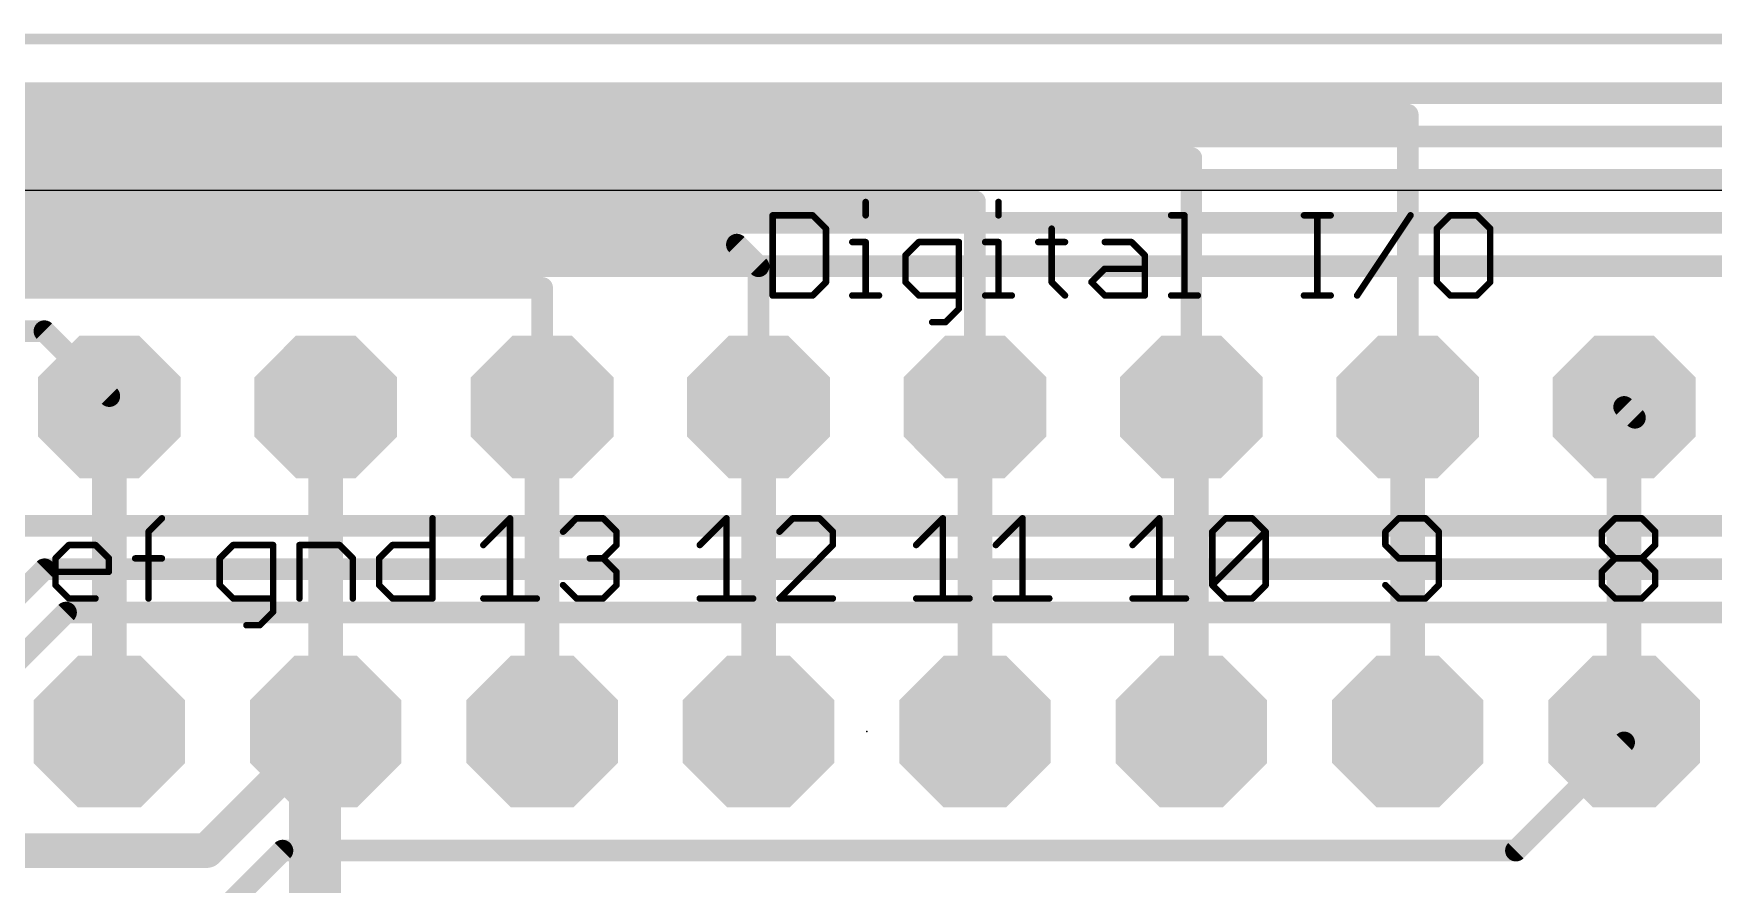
# Model space of a CAD drawing. Extents: x -0.4 to 91.5, y -0.3 to 57.4.
# Drawn here: x 34.67 to 54.39, y 46.97 to 56.96 of the extents above; entities that cross this region are included whole.
import ezdxf

# ---------------------------------------------------------------- set-up
doc = ezdxf.new("R2010")
doc.units = 0
for name, color, linetype in [('1', 12, 'CONTINUOUS'), ('16', 132, 'CONTINUOUS'), ('17', 110, 'CONTINUOUS'), ('20', 53, 'CONTINUOUS'), ('21', 253, 'CONTINUOUS'), ('22', 253, 'CONTINUOUS'), ('23', 53, 'CONTINUOUS'), ('51', 253, 'CONTINUOUS')]:
    doc.layers.add(name, color=color, linetype=linetype)

# ---------------------------------------------------------------- blocks, each defined once
blk = doc.blocks.new('RECT')
blk.add_solid([(-0.5, -0.5), (0.5, -0.5), (-0.5, 0.5), (0.5, 0.5)])
blk = doc.blocks.new('OCTAGONP')
at = {"const_width": 0.5}
blk.add_lwpolyline([(-0.25, -0.1036), (-0.25, 0.1036), (-0.1036, 0.25), (0.1036, 0.25), (0.25, 0.1036), (0.25, -0.1036), (0.1036, -0.25), (-0.1036, -0.25), (-0.25, -0.1036), (-0.25, 0.1036)], dxfattribs=at)
blk = doc.blocks.new('ROUNDP')
at = {"const_width": 0.5}
blk.add_lwpolyline([(0, -0.25, 1), (0, 0.25, 1), (0, -0.25)], format="xyb", dxfattribs=at)

msp = doc.modelspace()

# ---------------------------------------------------------------- linework, layer by layer
at = {"layer": '1'}
for points, const_width in [([(25.908, 56.261), (74.422, 56.261)], 0.254), ([(26.162, 55.753), (72.136, 55.753)], 0.254), ([(26.416, 55.245), (68.834, 55.245)], 0.254), ([(26.924, 54.737), (66.548, 54.737)], 0.254), ([(27.178, 54.229), (63.754, 54.229)], 0.254), ([(35.56, 52.578), (35.56, 52.705)], 0.4064), ([(40.64, 52.578), (40.64, 52.705)], 0.4064), ([(50.8, 52.578), (50.8, 52.705)], 0.4064), ([(35.56, 52.578), (35.56, 48.768)], 0.4064), ([(38.1, 48.768), (38.1, 52.578)], 0.4064), ([(40.64, 52.578), (40.64, 48.768)], 0.4064), ([(43.18, 52.578), (43.18, 48.768)], 0.4064), ([(45.72, 52.578), (45.72, 48.768)], 0.4064), ([(48.26, 52.578), (48.26, 48.768)], 0.4064), ([(50.8, 52.578), (50.8, 48.768)], 0.4064), ([(53.34, 52.451), (53.34, 52.578)], 0.4064), ([(53.34, 48.768), (53.34, 52.451)], 0.4064), ([(53.467, 52.451), (53.34, 52.578)], 0.254), ([(53.34, 52.451), (53.086, 52.451)], 0.254), ([(53.34, 52.451), (53.467, 52.451)], 0.254), ([(53.467, 52.451), (53.594, 52.451)], 0.254), ([(38.1, 48.768), (36.703, 47.371)], 0.4064), ([(52.07, 47.371), (53.34, 48.641)], 0.254), ([(53.34, 48.641), (53.34, 48.768)], 0.254), ([(36.703, 47.371), (33.528, 47.371)], 0.4064), ([(36.83, 46.609), (37.592, 47.371)], 0.254), ([(37.592, 47.371), (52.07, 47.371)], 0.254)]:
    msp.add_lwpolyline(points, dxfattribs=dict(at, const_width=const_width))
for points, const_width in [([(35.6616, 52.705, 1), (35.4584, 52.705)], 0.2032), ([(40.7416, 52.705, 1), (40.5384, 52.705)], 0.2032), ([(50.9016, 52.705, 1), (50.6984, 52.705)], 0.2032), ([(35.6616, 52.578, 1), (35.4584, 52.578)], 0.2032), ([(35.4584, 52.578, 1), (35.6616, 52.578)], 0.2032), ([(38.2016, 52.578, 1), (37.9984, 52.578)], 0.2032), ([(40.7416, 52.578, 1), (40.5384, 52.578)], 0.2032), ([(40.5384, 52.578, 1), (40.7416, 52.578)], 0.2032), ([(43.2816, 52.578, 1), (43.0784, 52.578)], 0.2032), ([(45.8216, 52.578, 1), (45.6184, 52.578)], 0.2032), ([(48.3616, 52.578, 1), (48.1584, 52.578)], 0.2032), ([(50.9016, 52.578, 1), (50.6984, 52.578)], 0.2032), ([(50.6984, 52.578, 1), (50.9016, 52.578)], 0.2032), ([(53.4416, 52.578, 1), (53.2384, 52.578)], 0.2032), ([(53.4416, 52.451, 1), (53.2384, 52.451)], 0.2032), ([(53.3849, 52.6229, 1), (53.2951, 52.5331)], 0.127), ([(53.086, 52.5145, 1), (53.086, 52.3875)], 0.127), ([(53.2384, 52.451, 1), (53.4416, 52.451)], 0.2032), ([(53.34, 52.5145, 1), (53.34, 52.3875)], 0.127), ([(53.34, 52.3875, 1), (53.34, 52.5145)], 0.127), ([(53.467, 52.5145, 1), (53.467, 52.3875)], 0.127), ([(53.4221, 52.4061, 1), (53.5119, 52.4959)], 0.127), ([(53.467, 52.3875, 1), (53.467, 52.5145)], 0.127), ([(53.594, 52.3875, 1), (53.594, 52.5145)], 0.127), ([(38.1718, 48.6962, 1), (38.0282, 48.8398)], 0.2032), ([(35.4584, 48.768, 1), (35.6616, 48.768)], 0.2032), ([(37.9984, 48.768, 1), (38.2016, 48.768)], 0.2032), ([(40.5384, 48.768, 1), (40.7416, 48.768)], 0.2032), ([(43.0784, 48.768, 1), (43.2816, 48.768)], 0.2032), ([(45.6184, 48.768, 1), (45.8216, 48.768)], 0.2032), ([(48.1584, 48.768, 1), (48.3616, 48.768)], 0.2032), ([(50.6984, 48.768, 1), (50.9016, 48.768)], 0.2032), ([(53.2384, 48.768, 1), (53.4416, 48.768)], 0.2032), ([(53.4035, 48.768, 1), (53.2765, 48.768)], 0.127), ([(53.2765, 48.641, 1), (53.4035, 48.641)], 0.127), ([(53.3849, 48.5961, 1), (53.2951, 48.6859)], 0.127), ([(36.6312, 47.4428, 1), (36.7748, 47.2992)], 0.2032), ([(36.703, 47.2694, 1), (36.703, 47.4726)], 0.2032), ([(37.592, 47.4345, 1), (37.592, 47.3075)], 0.127), ([(37.6369, 47.3261, 1), (37.5471, 47.4159)], 0.127), ([(52.0251, 47.4159, 1), (52.1149, 47.3261)], 0.127), ([(52.07, 47.3075, 1), (52.07, 47.4345)], 0.127)]:
    msp.add_lwpolyline(points, format="xyb", dxfattribs=dict(at, const_width=const_width))
at = {"layer": '16'}
for points, const_width in [([(25.4, 56.007), (50.8, 56.007)], 0.254), ([(50.8, 56.007), (50.8, 52.578)], 0.254), ([(25.654, 55.499), (48.26, 55.499)], 0.254), ([(48.26, 55.499), (48.26, 52.578)], 0.254), ([(25.908, 54.991), (45.72, 54.991)], 0.254), ([(45.72, 54.991), (45.72, 52.578)], 0.254), ([(26.162, 54.483), (42.926, 54.483)], 0.254), ([(42.926, 54.483), (43.18, 54.229)], 0.254), ([(43.18, 54.229), (43.18, 52.578)], 0.254), ([(26.416, 53.975), (40.64, 53.975)], 0.254), ([(40.64, 53.975), (40.64, 52.578)], 0.254), ([(26.924, 53.467), (34.798, 53.467)], 0.254), ([(34.798, 53.467), (35.56, 52.705)], 0.254), ([(35.56, 52.705), (35.56, 52.578)], 0.254), ([(40.64, 52.578), (40.64, 52.451)], 0.254), ([(43.18, 52.578), (43.18, 52.451)], 0.254), ([(34.417, 51.181), (56.134, 51.181)], 0.254), ([(33.782, 49.657), (34.798, 50.673)], 0.254), ([(34.798, 50.673), (58.166, 50.673)], 0.254), ([(34.29, 49.403), (35.052, 50.165)], 0.254), ([(35.052, 50.165), (60.198, 50.165)], 0.254), ([(37.973, 48.895), (38.1, 49.022)], 0.6096), ([(38.1, 49.022), (38.1, 48.768)], 0.6096), ([(37.973, 45.339), (37.973, 48.895)], 0.6096)]:
    msp.add_lwpolyline(points, dxfattribs=dict(at, const_width=const_width))
for points, const_width in [([(50.8635, 56.007, 1), (50.7365, 56.007)], 0.127), ([(50.8, 55.9435, 1), (50.8, 56.0705)], 0.127), ([(48.3235, 55.499, 1), (48.1965, 55.499)], 0.127), ([(48.26, 55.4355, 1), (48.26, 55.5625)], 0.127), ([(45.7835, 54.991, 1), (45.6565, 54.991)], 0.127), ([(45.72, 54.9275, 1), (45.72, 55.0545)], 0.127), ([(42.9709, 54.5279, 1), (42.8811, 54.4381)], 0.127), ([(42.926, 54.4195, 1), (42.926, 54.5465)], 0.127), ([(43.2435, 54.229, 1), (43.1165, 54.229)], 0.127), ([(43.1351, 54.1841, 1), (43.2249, 54.2739)], 0.127), ([(40.7035, 53.975, 1), (40.5765, 53.975)], 0.127), ([(40.64, 53.9115, 1), (40.64, 54.0385)], 0.127), ([(34.8429, 53.5119, 1), (34.7531, 53.4221)], 0.127), ([(34.798, 53.4035, 1), (34.798, 53.5305)], 0.127), ([(35.6235, 52.705, 1), (35.4965, 52.705)], 0.127), ([(35.5151, 52.6601, 1), (35.6049, 52.7499)], 0.127), ([(40.7035, 52.578, 1), (40.5765, 52.578)], 0.127), ([(43.2435, 52.578, 1), (43.1165, 52.578)], 0.127), ([(35.4965, 52.578, 1), (35.6235, 52.578)], 0.127), ([(40.5765, 52.578, 1), (40.7035, 52.578)], 0.127), ([(40.5765, 52.451, 1), (40.7035, 52.451)], 0.127), ([(43.1165, 52.578, 1), (43.2435, 52.578)], 0.127), ([(43.1165, 52.451, 1), (43.2435, 52.451)], 0.127), ([(45.6565, 52.578, 1), (45.7835, 52.578)], 0.127), ([(48.1965, 52.578, 1), (48.3235, 52.578)], 0.127), ([(50.7365, 52.578, 1), (50.8635, 52.578)], 0.127), ([(34.798, 50.7365, 1), (34.798, 50.6095)], 0.127), ([(34.8429, 50.6281, 1), (34.7531, 50.7179)], 0.127), ([(35.052, 50.2285, 1), (35.052, 50.1015)], 0.127), ([(35.0969, 50.1201, 1), (35.0071, 50.2099)], 0.127), ([(38.2524, 49.022, 1), (37.9476, 49.022)], 0.3048), ([(38.2078, 48.9142, 1), (37.9922, 49.1298)], 0.3048), ([(37.8652, 49.0028, 1), (38.0808, 48.7872)], 0.3048), ([(38.1254, 48.895, 1), (37.8206, 48.895)], 0.3048), ([(37.9476, 48.768, 1), (38.2524, 48.768)], 0.3048)]:
    msp.add_lwpolyline(points, format="xyb", dxfattribs=dict(at, const_width=const_width))
at = {"layer": '20', "const_width": 0.127}
msp.add_lwpolyline([(12.7, 56.896), (78.74, 56.896)], dxfattribs=at)
at = {"layer": '21', "const_width": 0.0762}
for points in [[(44.4374, 54.9835), (44.4374, 54.8267)], [(45.9966, 54.9835), (45.9966, 54.8267)], [(43.3451, 54.8267), (43.3451, 53.8861)], [(43.8154, 54.8267), (43.3451, 54.8267)], [(43.9722, 54.6699), (43.8154, 54.8267)], [(48.0227, 54.8267), (48.1795, 54.8267)], [(48.1795, 54.8267), (48.1795, 53.8861)], [(49.5819, 54.8267), (49.8954, 54.8267)], [(49.7387, 53.8861), (49.7387, 54.8267)], [(50.2056, 53.8861), (50.8326, 54.8267)], [(51.2979, 54.8267), (51.1411, 54.6699)], [(51.6114, 54.8267), (51.2979, 54.8267)], [(51.7682, 54.6699), (51.6114, 54.8267)], [(43.9722, 54.0429), (43.9722, 54.6699)], [(46.6203, 54.6699), (46.6203, 54.0429)], [(51.1411, 54.6699), (51.1411, 54.0429)], [(51.7682, 54.0429), (51.7682, 54.6699)], [(44.2806, 54.5132), (44.4374, 54.5132)], [(44.4374, 54.5132), (44.4374, 53.8861)], [(45.0611, 54.5132), (44.9043, 54.3564)], [(45.5314, 54.5132), (45.0611, 54.5132)], [(45.5314, 53.7293), (45.5314, 54.5132)], [(45.8398, 54.5132), (45.9966, 54.5132)], [(45.9966, 54.5132), (45.9966, 53.8861)], [(46.4635, 54.5132), (46.777, 54.5132)], [(47.2439, 54.5132), (47.5575, 54.5132)], [(47.5575, 54.5132), (47.7142, 54.3564)], [(44.9043, 54.3564), (44.9043, 54.0429)], [(47.0872, 54.0429), (47.2439, 54.1996)], [(47.2439, 54.1996), (47.7142, 54.1996)], [(47.7142, 54.3564), (47.7142, 53.8861)], [(43.8154, 53.8861), (43.9722, 54.0429)], [(44.9043, 54.0429), (45.0611, 53.8861)], [(46.6203, 54.0429), (46.777, 53.8861)], [(47.2439, 53.8861), (47.0872, 54.0429)], [(51.1411, 54.0429), (51.2979, 53.8861)], [(51.6114, 53.8861), (51.7682, 54.0429)], [(43.3451, 53.8861), (43.8154, 53.8861)], [(44.2806, 53.8861), (44.5942, 53.8861)], [(45.0611, 53.8861), (45.5314, 53.8861)], [(45.8398, 53.8861), (46.1534, 53.8861)], [(47.7142, 53.8861), (47.2439, 53.8861)], [(48.0227, 53.8861), (48.3362, 53.8861)], [(49.5819, 53.8861), (49.8954, 53.8861)], [(51.2979, 53.8861), (51.6114, 53.8861)], [(45.3746, 53.5726), (45.5314, 53.7293)], [(45.2178, 53.5726), (45.3746, 53.5726)], [(36.0202, 51.1139), (36.177, 51.2707)], [(39.3537, 51.2707), (39.3537, 50.3301)], [(39.9501, 50.9572), (40.2636, 51.2707)], [(40.2636, 51.2707), (40.2636, 50.3301)], [(40.8856, 51.1139), (41.0423, 51.2707)], [(41.0423, 51.2707), (41.3559, 51.2707)], [(41.3559, 51.2707), (41.5127, 51.1139)], [(42.4901, 50.9572), (42.8036, 51.2707)], [(42.8036, 51.2707), (42.8036, 50.3301)], [(43.5823, 51.2707), (43.4256, 51.1139)], [(43.8959, 51.2707), (43.5823, 51.2707)], [(44.0526, 51.1139), (43.8959, 51.2707)], [(45.0301, 50.9572), (45.3436, 51.2707)], [(45.3436, 51.2707), (45.3436, 50.3301)], [(45.9656, 50.9572), (46.2791, 51.2707)], [(46.2791, 51.2707), (46.2791, 50.3301)], [(47.5701, 50.9572), (47.8836, 51.2707)], [(47.8836, 51.2707), (47.8836, 50.3301)], [(48.5056, 51.1139), (48.6623, 51.2707)], [(48.6623, 51.2707), (48.9759, 51.2707)], [(48.9759, 51.2707), (49.1327, 51.1139)], [(50.6943, 51.2707), (50.5376, 51.1139)], [(51.0079, 51.2707), (50.6943, 51.2707)], [(51.1647, 51.1139), (51.0079, 51.2707)], [(53.0776, 51.1139), (53.2343, 51.2707)], [(53.2343, 51.2707), (53.5479, 51.2707)], [(53.5479, 51.2707), (53.7047, 51.1139)], [(36.0202, 50.3301), (36.0202, 51.1139)], [(41.5127, 51.1139), (41.5127, 50.9572)], [(44.0526, 50.9572), (44.0526, 51.1139)], [(48.5056, 50.4869), (48.5056, 51.1139)], [(48.5056, 50.4869), (49.1327, 51.1139)], [(49.1327, 51.1139), (49.1327, 50.4869)], [(50.5376, 51.1139), (50.5376, 50.9572)], [(51.1647, 50.4869), (51.1647, 51.1139)], [(53.0776, 50.9572), (53.0776, 51.1139)], [(53.7047, 51.1139), (53.7047, 50.9572)], [(34.9279, 50.8004), (35.0847, 50.9572)], [(35.0847, 50.9572), (35.3982, 50.9572)], [(35.3982, 50.9572), (35.555, 50.8004)], [(37.0123, 50.9572), (36.8555, 50.8004)], [(37.4826, 50.9572), (37.0123, 50.9572)], [(37.4826, 50.1733), (37.4826, 50.9572)], [(37.7911, 50.3301), (37.7911, 50.9572)], [(37.7911, 50.9572), (38.2614, 50.9572)], [(38.2614, 50.9572), (38.4181, 50.8004)], [(38.7266, 50.8004), (38.8833, 50.9572)], [(38.8833, 50.9572), (39.3537, 50.9572)], [(41.5127, 50.9572), (41.3559, 50.8004)], [(43.4256, 50.3301), (44.0526, 50.9572)], [(50.5376, 50.9572), (50.6943, 50.8004)], [(53.2343, 50.8004), (53.0776, 50.9572)], [(53.7047, 50.9572), (53.5479, 50.8004)], [(34.9279, 50.4869), (34.9279, 50.8004)], [(35.555, 50.6436), (34.9279, 50.6436)], [(35.555, 50.8004), (35.555, 50.6436)], [(35.8634, 50.8004), (36.177, 50.8004)], [(36.8555, 50.8004), (36.8555, 50.4869)], [(38.4181, 50.8004), (38.4181, 50.3301)], [(38.7266, 50.4869), (38.7266, 50.8004)], [(41.3559, 50.8004), (41.1991, 50.8004)], [(41.3559, 50.8004), (41.5127, 50.6436)], [(41.5127, 50.6436), (41.5127, 50.4869)], [(50.6943, 50.8004), (51.1647, 50.8004)], [(53.0776, 50.6436), (53.2343, 50.8004)], [(53.0776, 50.4869), (53.0776, 50.6436)], [(53.2343, 50.8004), (53.5479, 50.8004)], [(53.5479, 50.8004), (53.7047, 50.6436)], [(53.7047, 50.6436), (53.7047, 50.4869)], [(35.0847, 50.3301), (34.9279, 50.4869)], [(36.8555, 50.4869), (37.0123, 50.3301)], [(38.8833, 50.3301), (38.7266, 50.4869)], [(41.0423, 50.3301), (40.8856, 50.4869)], [(41.5127, 50.4869), (41.3559, 50.3301)], [(48.6623, 50.3301), (48.5056, 50.4869)], [(49.1327, 50.4869), (48.9759, 50.3301)], [(50.5376, 50.4869), (50.6943, 50.3301)], [(51.0079, 50.3301), (51.1647, 50.4869)], [(53.2343, 50.3301), (53.0776, 50.4869)], [(53.7047, 50.4869), (53.5479, 50.3301)], [(35.3982, 50.3301), (35.0847, 50.3301)], [(37.0123, 50.3301), (37.4826, 50.3301)], [(39.3537, 50.3301), (38.8833, 50.3301)], [(39.9501, 50.3301), (40.5771, 50.3301)], [(41.3559, 50.3301), (41.0423, 50.3301)], [(42.4901, 50.3301), (43.1171, 50.3301)], [(44.0526, 50.3301), (43.4256, 50.3301)], [(45.0301, 50.3301), (45.6571, 50.3301)], [(45.9656, 50.3301), (46.5926, 50.3301)], [(47.5701, 50.3301), (48.1971, 50.3301)], [(48.9759, 50.3301), (48.6623, 50.3301)], [(50.6943, 50.3301), (51.0079, 50.3301)], [(53.5479, 50.3301), (53.2343, 50.3301)], [(37.3258, 50.0166), (37.4826, 50.1733)], [(37.1691, 50.0166), (37.3258, 50.0166)]]:
    msp.add_lwpolyline(points, dxfattribs=at)
at = {"layer": '21', "const_width": 0.0381}
for points in [[(44.4564, 54.9835, 1), (44.4183, 54.9835)], [(46.0156, 54.9835, 1), (45.9775, 54.9835)], [(43.3642, 54.8267, 1), (43.3261, 54.8267)], [(43.3451, 54.8458, 1), (43.3451, 54.8077)], [(43.8289, 54.8402, 1), (43.8019, 54.8132)], [(43.8154, 54.8077, 1), (43.8154, 54.8458)], [(44.4183, 54.8267, 1), (44.4564, 54.8267)], [(45.9775, 54.8267, 1), (46.0156, 54.8267)], [(48.0227, 54.8458, 1), (48.0227, 54.8077)], [(48.1985, 54.8267, 1), (48.1604, 54.8267)], [(48.1795, 54.8077, 1), (48.1795, 54.8458)], [(49.5819, 54.8458, 1), (49.5819, 54.8077)], [(49.7577, 54.8267, 1), (49.7196, 54.8267)], [(49.8954, 54.8077, 1), (49.8954, 54.8458)], [(50.8485, 54.8161, 1), (50.8168, 54.8373)], [(51.2979, 54.8458, 1), (51.2979, 54.8077)], [(51.3113, 54.8132, 1), (51.2844, 54.8402)], [(51.6249, 54.8402, 1), (51.5979, 54.8132)], [(51.6114, 54.8077, 1), (51.6114, 54.8458)], [(43.9912, 54.6699, 1), (43.9531, 54.6699)], [(43.9587, 54.6565, 1), (43.9856, 54.6834)], [(46.6393, 54.6699, 1), (46.6012, 54.6699)], [(51.1601, 54.6699, 1), (51.122, 54.6699)], [(51.1276, 54.6834, 1), (51.1546, 54.6565)], [(51.7872, 54.6699, 1), (51.7491, 54.6699)], [(51.7547, 54.6565, 1), (51.7816, 54.6834)], [(44.2806, 54.5322, 1), (44.2806, 54.4941)], [(44.4564, 54.5132, 1), (44.4183, 54.5132)], [(44.4374, 54.4941, 1), (44.4374, 54.5322)], [(45.0611, 54.5322, 1), (45.0611, 54.4941)], [(45.0745, 54.4997, 1), (45.0476, 54.5266)], [(45.5504, 54.5132, 1), (45.5123, 54.5132)], [(45.5314, 54.4941, 1), (45.5314, 54.5322)], [(45.8398, 54.5322, 1), (45.8398, 54.4941)], [(46.0156, 54.5132, 1), (45.9775, 54.5132)], [(45.9966, 54.4941, 1), (45.9966, 54.5322)], [(46.4635, 54.5322, 1), (46.4635, 54.4941)], [(46.777, 54.4941, 1), (46.777, 54.5322)], [(47.2439, 54.5322, 1), (47.2439, 54.4941)], [(47.5709, 54.5266, 1), (47.544, 54.4997)], [(47.5575, 54.4941, 1), (47.5575, 54.5322)], [(44.9233, 54.3564, 1), (44.8852, 54.3564)], [(44.8908, 54.3699, 1), (44.9178, 54.3429)], [(47.2439, 54.2187, 1), (47.2439, 54.1806)], [(47.2574, 54.1862, 1), (47.2305, 54.2131)], [(47.7333, 54.3564, 1), (47.6952, 54.3564)], [(47.7008, 54.3429, 1), (47.7277, 54.3699)], [(47.7142, 54.1806, 1), (47.7142, 54.2187)], [(43.9531, 54.0429, 1), (43.9912, 54.0429)], [(43.9856, 54.0294, 1), (43.9587, 54.0563)], [(44.8852, 54.0429, 1), (44.9233, 54.0429)], [(44.9178, 54.0563, 1), (44.8908, 54.0294)], [(46.6012, 54.0429, 1), (46.6393, 54.0429)], [(46.6337, 54.0563, 1), (46.6068, 54.0294)], [(47.1006, 54.0563, 1), (47.0737, 54.0294)], [(47.0737, 54.0563, 1), (47.1006, 54.0294)], [(51.122, 54.0429, 1), (51.1601, 54.0429)], [(51.1546, 54.0563, 1), (51.1276, 54.0294)], [(51.7491, 54.0429, 1), (51.7872, 54.0429)], [(51.7816, 54.0294, 1), (51.7547, 54.0563)], [(43.3451, 53.9052, 1), (43.3451, 53.8671)], [(43.3261, 53.8861, 1), (43.3642, 53.8861)], [(43.8019, 53.8996, 1), (43.8289, 53.8726)], [(43.8154, 53.8671, 1), (43.8154, 53.9052)], [(44.2806, 53.9052, 1), (44.2806, 53.8671)], [(44.4183, 53.8861, 1), (44.4564, 53.8861)], [(44.5942, 53.8671, 1), (44.5942, 53.9052)], [(45.0611, 53.9052, 1), (45.0611, 53.8671)], [(45.0476, 53.8726, 1), (45.0745, 53.8996)], [(45.5314, 53.8671, 1), (45.5314, 53.9052)], [(45.8398, 53.9052, 1), (45.8398, 53.8671)], [(45.9775, 53.8861, 1), (46.0156, 53.8861)], [(46.1534, 53.8671, 1), (46.1534, 53.9052)], [(46.7636, 53.8726, 1), (46.7905, 53.8996)], [(47.2439, 53.9052, 1), (47.2439, 53.8671)], [(47.2305, 53.8726, 1), (47.2574, 53.8996)], [(47.6952, 53.8861, 1), (47.7333, 53.8861)], [(47.7142, 53.8671, 1), (47.7142, 53.9052)], [(48.0227, 53.9052, 1), (48.0227, 53.8671)], [(48.1604, 53.8861, 1), (48.1985, 53.8861)], [(48.3362, 53.8671, 1), (48.3362, 53.9052)], [(49.5819, 53.9052, 1), (49.5819, 53.8671)], [(49.7196, 53.8861, 1), (49.7577, 53.8861)], [(49.8954, 53.8671, 1), (49.8954, 53.9052)], [(50.1897, 53.8967, 1), (50.2214, 53.8755)], [(51.2979, 53.9052, 1), (51.2979, 53.8671)], [(51.2844, 53.8726, 1), (51.3113, 53.8996)], [(51.5979, 53.8996, 1), (51.6249, 53.8726)], [(51.6114, 53.8671, 1), (51.6114, 53.9052)], [(45.5123, 53.7293, 1), (45.5504, 53.7293)], [(45.5448, 53.7159, 1), (45.5179, 53.7428)], [(45.2178, 53.5916, 1), (45.2178, 53.5535)], [(45.3611, 53.586, 1), (45.3881, 53.5591)], [(45.3746, 53.5535, 1), (45.3746, 53.5916)], [(36.1904, 51.2572, 1), (36.1635, 51.2842)], [(39.3727, 51.2707, 1), (39.3346, 51.2707)], [(40.2826, 51.2707, 1), (40.2445, 51.2707)], [(40.2771, 51.2572, 1), (40.2501, 51.2842)], [(41.0423, 51.2898, 1), (41.0423, 51.2517)], [(41.0558, 51.2572, 1), (41.0289, 51.2842)], [(41.3694, 51.2842, 1), (41.3424, 51.2572)], [(41.3559, 51.2517, 1), (41.3559, 51.2898)], [(42.8226, 51.2707, 1), (42.7845, 51.2707)], [(42.8171, 51.2572, 1), (42.7901, 51.2842)], [(43.5823, 51.2898, 1), (43.5823, 51.2517)], [(43.5958, 51.2572, 1), (43.5689, 51.2842)], [(43.9094, 51.2842, 1), (43.8824, 51.2572)], [(43.8959, 51.2517, 1), (43.8959, 51.2898)], [(45.3626, 51.2707, 1), (45.3245, 51.2707)], [(45.3571, 51.2572, 1), (45.3301, 51.2842)], [(46.2982, 51.2707, 1), (46.2601, 51.2707)], [(46.2926, 51.2572, 1), (46.2656, 51.2842)], [(47.9026, 51.2707, 1), (47.8645, 51.2707)], [(47.8971, 51.2572, 1), (47.8701, 51.2842)], [(48.6623, 51.2898, 1), (48.6623, 51.2517)], [(48.6758, 51.2572, 1), (48.6489, 51.2842)], [(48.9894, 51.2842, 1), (48.9624, 51.2572)], [(48.9759, 51.2517, 1), (48.9759, 51.2898)], [(50.6943, 51.2898, 1), (50.6943, 51.2517)], [(50.7078, 51.2572, 1), (50.6809, 51.2842)], [(51.0214, 51.2842, 1), (50.9944, 51.2572)], [(51.0079, 51.2517, 1), (51.0079, 51.2898)], [(53.2343, 51.2898, 1), (53.2343, 51.2517)], [(53.2478, 51.2572, 1), (53.2209, 51.2842)], [(53.5614, 51.2842, 1), (53.5344, 51.2572)], [(53.5479, 51.2517, 1), (53.5479, 51.2898)], [(36.0392, 51.1139, 1), (36.0011, 51.1139)], [(36.0067, 51.1274, 1), (36.0337, 51.1005)], [(40.8721, 51.1274, 1), (40.8991, 51.1005)], [(41.5317, 51.1139, 1), (41.4936, 51.1139)], [(41.4992, 51.1005, 1), (41.5261, 51.1274)], [(43.4121, 51.1274, 1), (43.4391, 51.1005)], [(44.0717, 51.1139, 1), (44.0336, 51.1139)], [(44.0392, 51.1005, 1), (44.0661, 51.1274)], [(48.5246, 51.1139, 1), (48.4865, 51.1139)], [(48.4921, 51.1274, 1), (48.5191, 51.1005)], [(49.1517, 51.1139, 1), (49.1136, 51.1139)], [(49.1461, 51.1005, 1), (49.1192, 51.1274)], [(49.1192, 51.1005, 1), (49.1461, 51.1274)], [(50.5566, 51.1139, 1), (50.5185, 51.1139)], [(50.5241, 51.1274, 1), (50.5511, 51.1005)], [(51.1837, 51.1139, 1), (51.1456, 51.1139)], [(51.1512, 51.1005, 1), (51.1781, 51.1274)], [(53.0966, 51.1139, 1), (53.0585, 51.1139)], [(53.0641, 51.1274, 1), (53.0911, 51.1005)], [(53.7237, 51.1139, 1), (53.6856, 51.1139)], [(53.6912, 51.1005, 1), (53.7181, 51.1274)], [(35.0847, 50.9762, 1), (35.0847, 50.9381)], [(35.0981, 50.9437, 1), (35.0712, 50.9706)], [(35.4117, 50.9706, 1), (35.3847, 50.9437)], [(35.3982, 50.9381, 1), (35.3982, 50.9762)], [(37.0123, 50.9762, 1), (37.0123, 50.9381)], [(37.0258, 50.9437, 1), (36.9988, 50.9706)], [(37.5017, 50.9572, 1), (37.4636, 50.9572)], [(37.4826, 50.9381, 1), (37.4826, 50.9762)], [(37.8101, 50.9572, 1), (37.772, 50.9572)], [(37.7911, 50.9762, 1), (37.7911, 50.9381)], [(38.2748, 50.9706, 1), (38.2479, 50.9437)], [(38.2614, 50.9381, 1), (38.2614, 50.9762)], [(38.8833, 50.9762, 1), (38.8833, 50.9381)], [(38.8968, 50.9437, 1), (38.8699, 50.9706)], [(39.3537, 50.9381, 1), (39.3537, 50.9762)], [(39.9366, 50.9706, 1), (39.9635, 50.9437)], [(41.4936, 50.9572, 1), (41.5317, 50.9572)], [(41.5261, 50.9437, 1), (41.4992, 50.9706)], [(42.4766, 50.9706, 1), (42.5035, 50.9437)], [(44.0336, 50.9572, 1), (44.0717, 50.9572)], [(44.0661, 50.9437, 1), (44.0392, 50.9706)], [(45.0166, 50.9706, 1), (45.0435, 50.9437)], [(45.9521, 50.9706, 1), (45.9791, 50.9437)], [(47.5566, 50.9706, 1), (47.5835, 50.9437)], [(50.5511, 50.9706, 1), (50.5241, 50.9437)], [(50.5185, 50.9572, 1), (50.5566, 50.9572)], [(53.0911, 50.9706, 1), (53.0641, 50.9437)], [(53.0585, 50.9572, 1), (53.0966, 50.9572)], [(53.6856, 50.9572, 1), (53.7237, 50.9572)], [(53.7181, 50.9437, 1), (53.6912, 50.9706)], [(34.9144, 50.8139, 1), (34.9414, 50.7869)], [(34.9279, 50.6627, 1), (34.9279, 50.6246)], [(34.947, 50.8004, 1), (34.9089, 50.8004)], [(35.574, 50.8004, 1), (35.5359, 50.8004)], [(35.5415, 50.7869, 1), (35.5684, 50.8139)], [(35.555, 50.6246, 1), (35.555, 50.6627)], [(35.8634, 50.8195, 1), (35.8634, 50.7814)], [(36.177, 50.7814, 1), (36.177, 50.8195)], [(36.8421, 50.8139, 1), (36.869, 50.7869)], [(36.8746, 50.8004, 1), (36.8365, 50.8004)], [(38.4372, 50.8004, 1), (38.3991, 50.8004)], [(38.4047, 50.7869, 1), (38.4316, 50.8139)], [(38.7456, 50.8004, 1), (38.7075, 50.8004)], [(38.7131, 50.8139, 1), (38.7401, 50.7869)], [(41.1991, 50.8195, 1), (41.1991, 50.7814)], [(41.3694, 50.8139, 1), (41.3424, 50.7869)], [(41.3424, 50.8139, 1), (41.3694, 50.7869)], [(41.3559, 50.7814, 1), (41.3559, 50.8195)], [(41.5317, 50.6436, 1), (41.4936, 50.6436)], [(41.4992, 50.6302, 1), (41.5261, 50.6571)], [(50.6943, 50.8195, 1), (50.6943, 50.7814)], [(50.6809, 50.7869, 1), (50.7078, 50.8139)], [(51.1647, 50.7814, 1), (51.1647, 50.8195)], [(53.0966, 50.6436, 1), (53.0585, 50.6436)], [(53.0641, 50.6571, 1), (53.0911, 50.6302)], [(53.2343, 50.8195, 1), (53.2343, 50.7814)], [(53.2478, 50.7869, 1), (53.2209, 50.8139)], [(53.2209, 50.7869, 1), (53.2478, 50.8139)], [(53.5614, 50.8139, 1), (53.5344, 50.7869)], [(53.5344, 50.8139, 1), (53.5614, 50.7869)], [(53.5479, 50.7814, 1), (53.5479, 50.8195)], [(53.7237, 50.6436, 1), (53.6856, 50.6436)], [(53.6912, 50.6302, 1), (53.7181, 50.6571)], [(34.9414, 50.5003, 1), (34.9144, 50.4734)], [(34.9089, 50.4869, 1), (34.947, 50.4869)], [(35.5359, 50.6436, 1), (35.574, 50.6436)], [(36.869, 50.5003, 1), (36.8421, 50.4734)], [(36.8365, 50.4869, 1), (36.8746, 50.4869)], [(38.7401, 50.5003, 1), (38.7131, 50.4734)], [(38.7075, 50.4869, 1), (38.7456, 50.4869)], [(40.8991, 50.5003, 1), (40.8721, 50.4734)], [(41.4936, 50.4869, 1), (41.5317, 50.4869)], [(41.5261, 50.4734, 1), (41.4992, 50.5003)], [(48.4865, 50.4869, 1), (48.5246, 50.4869)], [(48.5191, 50.5003, 1), (48.4921, 50.4734)], [(48.4921, 50.5003, 1), (48.5191, 50.4734)], [(49.1136, 50.4869, 1), (49.1517, 50.4869)], [(49.1461, 50.4734, 1), (49.1192, 50.5003)], [(50.5511, 50.5003, 1), (50.5241, 50.4734)], [(51.1456, 50.4869, 1), (51.1837, 50.4869)], [(51.1781, 50.4734, 1), (51.1512, 50.5003)], [(53.0911, 50.5003, 1), (53.0641, 50.4734)], [(53.0585, 50.4869, 1), (53.0966, 50.4869)], [(53.6856, 50.4869, 1), (53.7237, 50.4869)], [(53.7181, 50.4734, 1), (53.6912, 50.5003)], [(35.0847, 50.3492, 1), (35.0847, 50.3111)], [(35.0712, 50.3166, 1), (35.0981, 50.3436)], [(35.3982, 50.3111, 1), (35.3982, 50.3492)], [(36.0011, 50.3301, 1), (36.0392, 50.3301)], [(37.0123, 50.3492, 1), (37.0123, 50.3111)], [(36.9988, 50.3166, 1), (37.0258, 50.3436)], [(37.4826, 50.3111, 1), (37.4826, 50.3492)], [(37.772, 50.3301, 1), (37.8101, 50.3301)], [(38.3991, 50.3301, 1), (38.4372, 50.3301)], [(38.8833, 50.3492, 1), (38.8833, 50.3111)], [(38.8699, 50.3166, 1), (38.8968, 50.3436)], [(39.3346, 50.3301, 1), (39.3727, 50.3301)], [(39.3537, 50.3111, 1), (39.3537, 50.3492)], [(39.9501, 50.3492, 1), (39.9501, 50.3111)], [(40.2445, 50.3301, 1), (40.2826, 50.3301)], [(40.5771, 50.3111, 1), (40.5771, 50.3492)], [(41.0423, 50.3492, 1), (41.0423, 50.3111)], [(41.0289, 50.3166, 1), (41.0558, 50.3436)], [(41.3424, 50.3436, 1), (41.3694, 50.3166)], [(41.3559, 50.3111, 1), (41.3559, 50.3492)], [(42.4901, 50.3492, 1), (42.4901, 50.3111)], [(42.7845, 50.3301, 1), (42.8226, 50.3301)], [(43.1171, 50.3111, 1), (43.1171, 50.3492)], [(43.4256, 50.3492, 1), (43.4256, 50.3111)], [(43.4121, 50.3436, 1), (43.4391, 50.3166)], [(44.0526, 50.3111, 1), (44.0526, 50.3492)], [(45.0301, 50.3492, 1), (45.0301, 50.3111)], [(45.3245, 50.3301, 1), (45.3626, 50.3301)], [(45.6571, 50.3111, 1), (45.6571, 50.3492)], [(45.9656, 50.3492, 1), (45.9656, 50.3111)], [(46.2601, 50.3301, 1), (46.2982, 50.3301)], [(46.5926, 50.3111, 1), (46.5926, 50.3492)], [(47.5701, 50.3492, 1), (47.5701, 50.3111)], [(47.8645, 50.3301, 1), (47.9026, 50.3301)], [(48.1971, 50.3111, 1), (48.1971, 50.3492)], [(48.6623, 50.3492, 1), (48.6623, 50.3111)], [(48.6489, 50.3166, 1), (48.6758, 50.3436)], [(48.9624, 50.3436, 1), (48.9894, 50.3166)], [(48.9759, 50.3111, 1), (48.9759, 50.3492)], [(50.6943, 50.3492, 1), (50.6943, 50.3111)], [(50.6809, 50.3166, 1), (50.7078, 50.3436)], [(50.9944, 50.3436, 1), (51.0214, 50.3166)], [(51.0079, 50.3111, 1), (51.0079, 50.3492)], [(53.2343, 50.3492, 1), (53.2343, 50.3111)], [(53.2209, 50.3166, 1), (53.2478, 50.3436)], [(53.5344, 50.3436, 1), (53.5614, 50.3166)], [(53.5479, 50.3111, 1), (53.5479, 50.3492)], [(37.4636, 50.1733, 1), (37.5017, 50.1733)], [(37.4961, 50.1599, 1), (37.4691, 50.1868)], [(37.1691, 50.0356, 1), (37.1691, 49.9975)], [(37.3124, 50.03, 1), (37.3393, 50.0031)], [(37.3258, 49.9975, 1), (37.3258, 50.0356)]]:
    msp.add_lwpolyline(points, format="xyb", dxfattribs=at)
at = {"layer": '22'}
msp.add_line((76.2, 55.118), (11.684, 55.118), dxfattribs=at)
at = {"layer": '23'}
msp.add_point((44.45, 48.768), dxfattribs=at)

# ---------------------------------------------------------------- block references
at = {"layer": '17'}
for name, p, xscale, yscale in [('OCTAGONP', (35.56, 52.578), 1.6764, 1.6764), ('OCTAGONP', (35.56, 52.578), 1.6764, 1.6764), ('ROUNDP', (35.56, 52.578), 1.508, 1.508), ('OCTAGONP', (38.1, 52.578), 1.6764, 1.6764), ('OCTAGONP', (38.1, 52.578), 1.6764, 1.6764), ('ROUNDP', (38.1, 52.578), 1.508, 1.508), ('OCTAGONP', (40.64, 52.578), 1.6764, 1.6764), ('OCTAGONP', (40.64, 52.578), 1.6764, 1.6764), ('ROUNDP', (40.64, 52.578), 1.508, 1.508), ('OCTAGONP', (43.18, 52.578), 1.6764, 1.6764), ('OCTAGONP', (43.18, 52.578), 1.6764, 1.6764), ('ROUNDP', (43.18, 52.578), 1.508, 1.508), ('OCTAGONP', (45.72, 52.578), 1.6764, 1.6764), ('OCTAGONP', (45.72, 52.578), 1.6764, 1.6764), ('ROUNDP', (45.72, 52.578), 1.508, 1.508), ('OCTAGONP', (48.26, 52.578), 1.6764, 1.6764), ('OCTAGONP', (48.26, 52.578), 1.6764, 1.6764), ('ROUNDP', (48.26, 52.578), 1.508, 1.508), ('OCTAGONP', (50.8, 52.578), 1.6764, 1.6764), ('OCTAGONP', (50.8, 52.578), 1.6764, 1.6764), ('ROUNDP', (50.8, 52.578), 1.508, 1.508), ('OCTAGONP', (53.34, 52.578), 1.6764, 1.6764), ('OCTAGONP', (53.34, 52.578), 1.6764, 1.6764), ('ROUNDP', (53.34, 52.578), 1.508, 1.508)]:
    msp.add_blockref(name, p, dxfattribs=dict(at, xscale=xscale, yscale=yscale))
at = {"layer": '17', "rotation": 90}
for name, p, xscale, yscale in [('OCTAGONP', (35.56, 48.768), 1.778, 1.778), ('OCTAGONP', (35.56, 48.768), 1.778, 1.778), ('ROUNDP', (35.56, 48.768), 1.524, 1.524), ('OCTAGONP', (38.1, 48.768), 1.778, 1.778), ('OCTAGONP', (38.1, 48.768), 1.778, 1.778), ('ROUNDP', (38.1, 48.768), 1.524, 1.524), ('OCTAGONP', (40.64, 48.768), 1.778, 1.778), ('OCTAGONP', (40.64, 48.768), 1.778, 1.778), ('ROUNDP', (40.64, 48.768), 1.524, 1.524), ('OCTAGONP', (43.18, 48.768), 1.778, 1.778), ('OCTAGONP', (43.18, 48.768), 1.778, 1.778), ('ROUNDP', (43.18, 48.768), 1.524, 1.524), ('OCTAGONP', (45.72, 48.768), 1.778, 1.778), ('OCTAGONP', (45.72, 48.768), 1.778, 1.778), ('ROUNDP', (45.72, 48.768), 1.524, 1.524), ('OCTAGONP', (48.26, 48.768), 1.778, 1.778), ('OCTAGONP', (48.26, 48.768), 1.778, 1.778), ('ROUNDP', (48.26, 48.768), 1.524, 1.524), ('OCTAGONP', (50.8, 48.768), 1.778, 1.778), ('OCTAGONP', (50.8, 48.768), 1.778, 1.778), ('ROUNDP', (50.8, 48.768), 1.524, 1.524), ('OCTAGONP', (53.34, 48.768), 1.778, 1.778), ('OCTAGONP', (53.34, 48.768), 1.778, 1.778), ('ROUNDP', (53.34, 48.768), 1.524, 1.524)]:
    msp.add_blockref(name, p, dxfattribs=dict(at, xscale=xscale, yscale=yscale))
at = {"layer": '51', "xscale": 0.508, "yscale": 0.508}
for p in [(35.56, 48.768), (38.1, 48.768), (40.64, 48.768), (43.18, 48.768), (45.72, 48.768), (48.26, 48.768), (50.8, 48.768), (53.34, 48.768)]:
    msp.add_blockref('RECT', p, dxfattribs=at)

doc.saveas('drawing.dxf')
